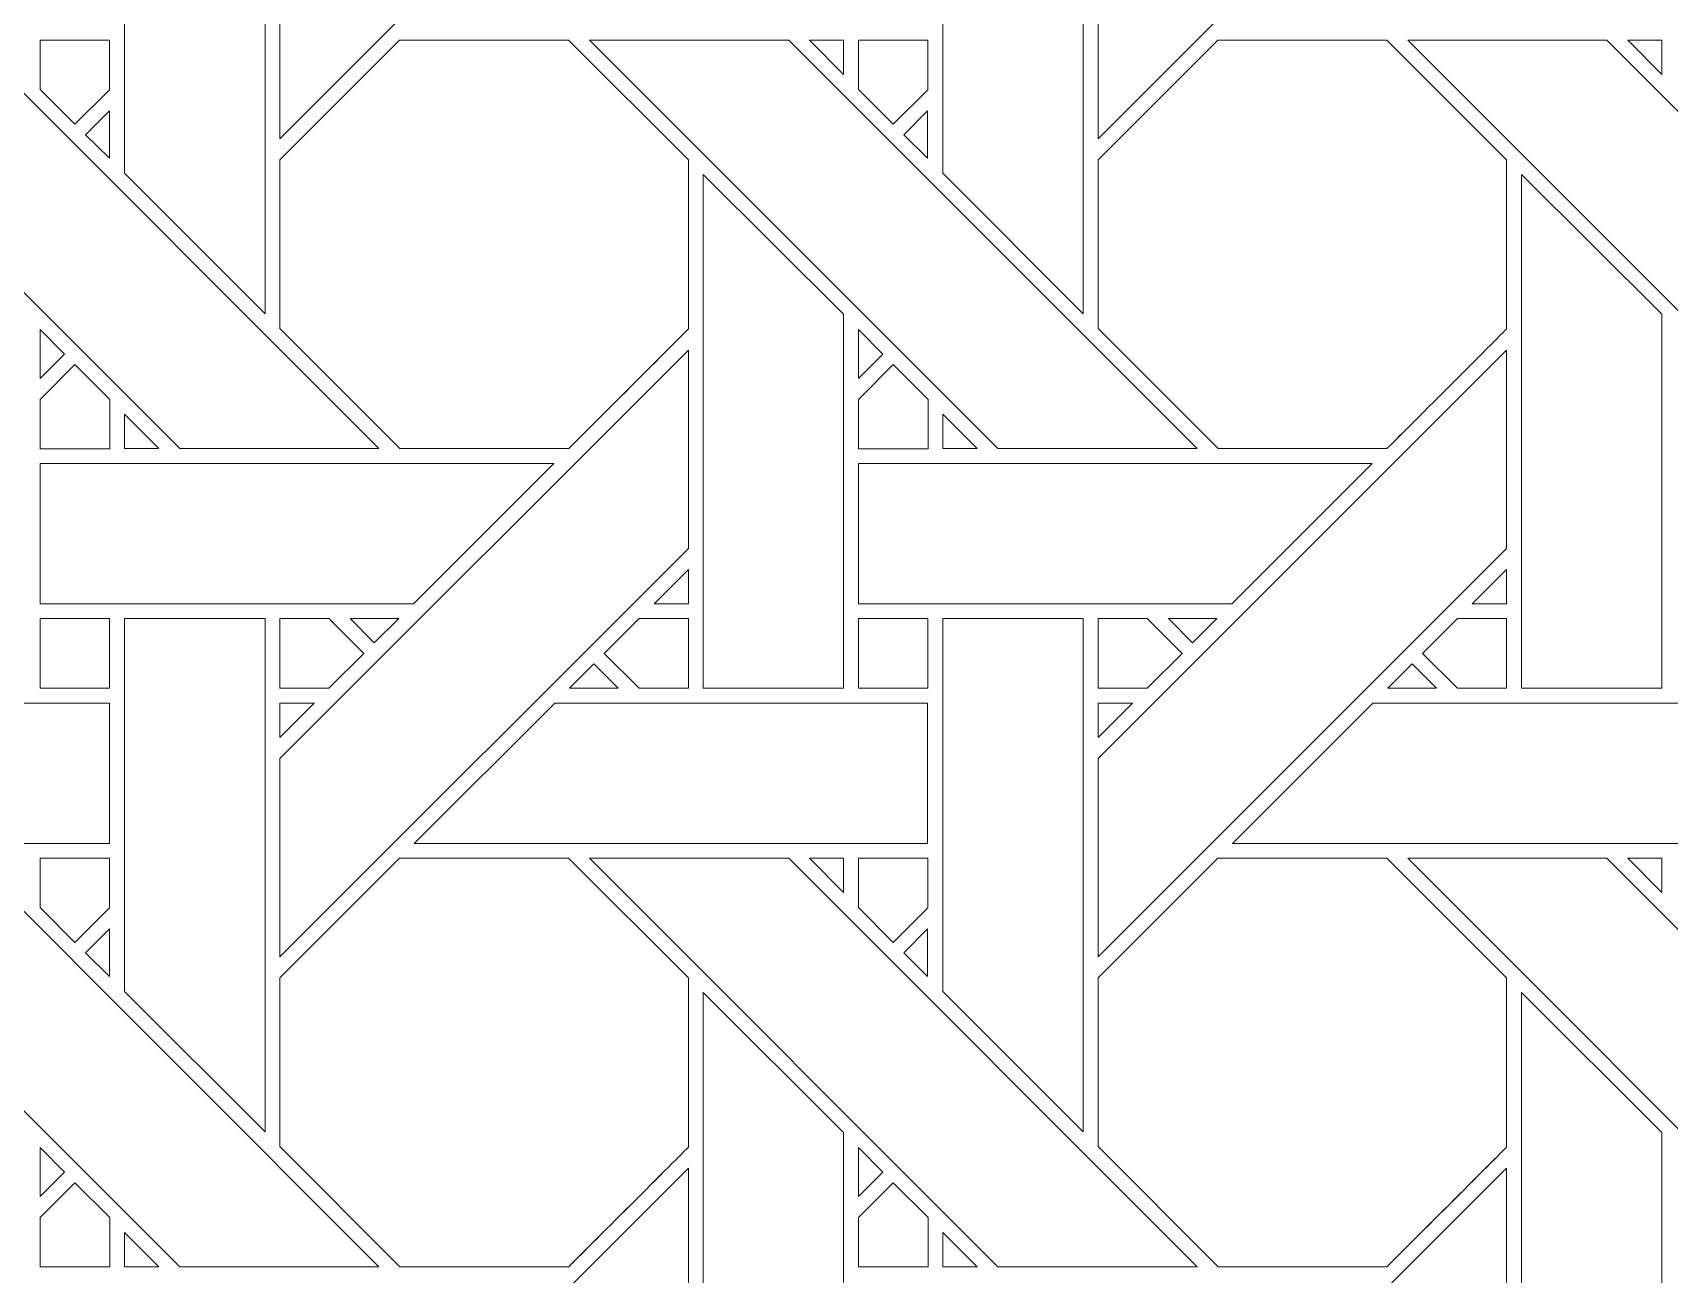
# Model space of a CAD drawing. Header units: inches. Extents: x 2.4 to 22.4, y -0.9 to 19.1.
# Drawn here: x 16.129 to 18.026, y 4.58 to 6.02 of the extents above; entities that cross this region are included whole.
import ezdxf

# ---------------------------------------------------------------- set-up
doc = ezdxf.new("R2010")
doc.units = ezdxf.units.IN
doc.header["$MEASUREMENT"] = 0
doc.layers.add('Design', color=7, linetype='Continuous', lineweight=0)

msp = doc.modelspace()

# ---------------------------------------------------------------- linework, layer by layer
at = {"layer": 'Design'}
for points, knots in [([(12.3829, 19.0948), (6.86, 19.0948), (2.3829, 14.6176), (2.3829, 9.0948), (2.3829, 3.5719), (6.86, -0.9052), (12.3829, -0.9052), (17.9057, -0.9052), (22.3829, 3.5719), (22.3829, 9.0948), (22.3829, 14.6176), (17.9057, 19.0948), (12.3829, 19.0948)], [0, 0, 0, 0, 1, 1, 1, 2, 2, 2, 3, 3, 3, 4, 4, 4, 4]), ([(12.3829, 17.972), (7.4801, 17.972), (3.5056, 13.9975), (3.5056, 9.0948), (3.5056, 4.192), (7.4801, 0.2175), (12.3829, 0.2175), (17.2856, 0.2175), (21.2601, 4.192), (21.2601, 9.0948), (21.2601, 13.9975), (17.2856, 17.972), (12.3829, 17.972)], [0, 0, 0, 0, 1, 1, 1, 2, 2, 2, 3, 3, 3, 4, 4, 4, 4]), ([(16.4153, 6.1269), (16.4153, 6.1269), (16.889, 6.6005), (16.889, 6.6005), (16.889, 6.6005), (16.889, 6.3705), (16.889, 6.3705), (16.889, 6.3705), (16.4153, 5.8968), (16.4153, 5.8968), (16.4153, 5.8968), (16.4153, 6.1269), (16.4153, 6.1269)], [0, 0, 0, 0, 1, 1, 1, 2, 2, 2, 3, 3, 3, 4, 4, 4, 4]), ([(17.364, 6.1269), (17.364, 6.1269), (17.8377, 6.6005), (17.8377, 6.6005), (17.8377, 6.6005), (17.8377, 6.3705), (17.8377, 6.3705), (17.8377, 6.3705), (17.364, 5.8968), (17.364, 5.8968), (17.364, 5.8968), (17.364, 6.1269), (17.364, 6.1269)], [0, 0, 0, 0, 1, 1, 1, 2, 2, 2, 3, 3, 3, 4, 4, 4, 4]), ([(16.3982, 6.289), (16.3982, 6.289), (16.3982, 5.6939), (16.3982, 5.6939), (16.3982, 5.6939), (16.2352, 5.8568), (16.2352, 5.8568), (16.2352, 5.8568), (16.2352, 6.289), (16.2352, 6.289), (16.2352, 6.289), (16.3982, 6.289), (16.3982, 6.289)], [0, 0, 0, 0, 1, 1, 1, 2, 2, 2, 3, 3, 3, 4, 4, 4, 4]), ([(17.3469, 6.289), (17.3469, 6.289), (17.3469, 5.6939), (17.3469, 5.6939), (17.3469, 5.6939), (17.184, 5.8568), (17.184, 5.8568), (17.184, 5.8568), (17.184, 6.289), (17.184, 6.289), (17.184, 6.289), (17.3469, 6.289), (17.3469, 6.289)], [0, 0, 0, 0, 1, 1, 1, 2, 2, 2, 3, 3, 3, 4, 4, 4, 4]), ([(15.8257, 6.0112), (15.8257, 6.0112), (16.0567, 6.0112), (16.0567, 6.0112), (16.0567, 6.0112), (16.5303, 5.5375), (16.5303, 5.5375), (16.5303, 5.5375), (16.2993, 5.5375), (16.2993, 5.5375), (16.2993, 5.5375), (15.8257, 6.0112), (15.8257, 6.0112)], [0, 0, 0, 0, 1, 1, 1, 2, 2, 2, 3, 3, 3, 4, 4, 4, 4]), ([(16.2177, 6.0111), (16.2177, 6.0111), (16.2177, 5.9535), (16.2177, 5.9535), (16.2177, 5.9535), (16.1778, 5.9136), (16.1778, 5.9136), (16.1778, 5.9136), (16.1375, 5.9539), (16.1375, 5.9539), (16.1375, 5.9539), (16.1375, 6.0111), (16.1375, 6.0111), (16.1375, 6.0111), (16.2177, 6.0111), (16.2177, 6.0111)], [0, 0, 0, 0, 1, 1, 1, 2, 2, 2, 3, 3, 3, 4, 4, 4, 5, 5, 5, 5]), ([(16.1778, 5.9136), (16.1778, 5.9136), (16.1375, 5.9539), (16.1375, 5.9539), (16.1375, 5.9539), (16.1375, 6.0111), (16.1375, 6.0111), (16.1375, 6.0111), (16.2177, 6.0111), (16.2177, 6.0111), (16.2177, 6.0111), (16.2177, 5.9535), (16.2177, 5.9535), (16.2177, 5.9535), (16.1778, 5.9136), (16.1778, 5.9136)], [0, 0, 0, 0, 1, 1, 1, 2, 2, 2, 3, 3, 3, 4, 4, 4, 5, 5, 5, 5]), ([(16.7503, 5.5375), (16.7503, 5.5375), (16.5546, 5.5375), (16.5546, 5.5375), (16.5546, 5.5375), (16.4153, 5.6767), (16.4153, 5.6767), (16.4153, 5.6767), (16.4153, 5.8724), (16.4153, 5.8724), (16.4153, 5.8724), (16.554, 6.0111), (16.554, 6.0111), (16.554, 6.0111), (16.7502, 6.0111), (16.7502, 6.0111), (16.7502, 6.0111), (16.889, 5.8724), (16.889, 5.8724), (16.889, 5.8724), (16.889, 5.6762), (16.889, 5.6762), (16.8712, 5.6582), (16.7593, 5.5465), (16.7503, 5.5375)], [0, 0, 0, 0, 1, 1, 1, 2, 2, 2, 3, 3, 3, 4, 4, 4, 5, 5, 5, 6, 6, 6, 7, 7, 7, 8, 8, 8, 8]), ([(16.889, 5.6762), (16.8711, 5.6582), (16.7592, 5.5464), (16.7503, 5.5375), (16.7503, 5.5375), (16.5546, 5.5375), (16.5546, 5.5375), (16.5546, 5.5375), (16.4153, 5.6767), (16.4153, 5.6767), (16.4153, 5.6767), (16.4153, 5.8724), (16.4153, 5.8724), (16.4153, 5.8724), (16.554, 6.0111), (16.554, 6.0111), (16.554, 6.0111), (16.7502, 6.0111), (16.7502, 6.0111), (16.7502, 6.0111), (16.889, 5.8724), (16.889, 5.8724), (16.889, 5.8724), (16.889, 5.6762), (16.889, 5.6762)], [0, 0, 0, 0, 1, 1, 1, 2, 2, 2, 3, 3, 3, 4, 4, 4, 5, 5, 5, 6, 6, 6, 7, 7, 7, 8, 8, 8, 8]), ([(17.248, 5.5375), (17.248, 5.5375), (16.7745, 6.0112), (16.7745, 6.0112), (16.7745, 6.0112), (17.0054, 6.0112), (17.0054, 6.0112), (17.0054, 6.0112), (17.479, 5.5375), (17.479, 5.5375), (17.479, 5.5375), (17.248, 5.5375), (17.248, 5.5375)], [0, 0, 0, 0, 1, 1, 1, 2, 2, 2, 3, 3, 3, 4, 4, 4, 4]), ([(17.069, 6.0111), (17.069, 6.0111), (17.069, 5.9713), (17.069, 5.9713), (17.069, 5.9713), (17.0295, 6.0111), (17.0295, 6.0111), (17.0295, 6.0111), (17.069, 6.0111), (17.069, 6.0111)], [0, 0, 0, 0, 1, 1, 1, 2, 2, 2, 3, 3, 3, 3]), ([(17.1665, 6.0111), (17.1665, 6.0111), (17.1665, 5.9535), (17.1665, 5.9535), (17.1665, 5.9535), (17.1265, 5.9136), (17.1265, 5.9136), (17.1265, 5.9136), (17.0862, 5.9539), (17.0862, 5.9539), (17.0862, 5.9539), (17.0862, 6.0111), (17.0862, 6.0111), (17.0862, 6.0111), (17.1665, 6.0111), (17.1665, 6.0111)], [0, 0, 0, 0, 1, 1, 1, 2, 2, 2, 3, 3, 3, 4, 4, 4, 5, 5, 5, 5]), ([(17.1265, 5.9136), (17.1265, 5.9136), (17.0862, 5.9539), (17.0862, 5.9539), (17.0862, 5.9539), (17.0862, 6.0111), (17.0862, 6.0111), (17.0862, 6.0111), (17.1665, 6.0111), (17.1665, 6.0111), (17.1665, 6.0111), (17.1665, 5.9535), (17.1665, 5.9535), (17.1665, 5.9535), (17.1265, 5.9136), (17.1265, 5.9136)], [0, 0, 0, 0, 1, 1, 1, 2, 2, 2, 3, 3, 3, 4, 4, 4, 5, 5, 5, 5]), ([(17.699, 5.5375), (17.699, 5.5375), (17.5033, 5.5375), (17.5033, 5.5375), (17.5033, 5.5375), (17.3641, 5.6767), (17.3641, 5.6767), (17.3641, 5.6767), (17.3641, 5.8724), (17.3641, 5.8724), (17.3641, 5.8724), (17.5028, 6.0111), (17.5028, 6.0111), (17.5028, 6.0111), (17.699, 6.0111), (17.699, 6.0111), (17.699, 6.0111), (17.8377, 5.8724), (17.8377, 5.8724), (17.8377, 5.8724), (17.8377, 5.6762), (17.8377, 5.6762), (17.8199, 5.6582), (17.708, 5.5465), (17.699, 5.5375)], [0, 0, 0, 0, 1, 1, 1, 2, 2, 2, 3, 3, 3, 4, 4, 4, 5, 5, 5, 6, 6, 6, 7, 7, 7, 8, 8, 8, 8]), ([(17.8377, 5.6762), (17.8199, 5.6582), (17.708, 5.5464), (17.699, 5.5375), (17.699, 5.5375), (17.5033, 5.5375), (17.5033, 5.5375), (17.5033, 5.5375), (17.3641, 5.6767), (17.3641, 5.6767), (17.3641, 5.6767), (17.3641, 5.8724), (17.3641, 5.8724), (17.3641, 5.8724), (17.5028, 6.0111), (17.5028, 6.0111), (17.5028, 6.0111), (17.699, 6.0111), (17.699, 6.0111), (17.699, 6.0111), (17.8377, 5.8724), (17.8377, 5.8724), (17.8377, 5.8724), (17.8377, 5.6762), (17.8377, 5.6762)], [0, 0, 0, 0, 1, 1, 1, 2, 2, 2, 3, 3, 3, 4, 4, 4, 5, 5, 5, 6, 6, 6, 7, 7, 7, 8, 8, 8, 8]), ([(18.1967, 5.5375), (18.1967, 5.5375), (17.7232, 6.0112), (17.7232, 6.0112), (17.7232, 6.0112), (17.9541, 6.0112), (17.9541, 6.0112), (17.9541, 6.0112), (18.4278, 5.5375), (18.4278, 5.5375), (18.4278, 5.5375), (18.1967, 5.5375), (18.1967, 5.5375)], [0, 0, 0, 0, 1, 1, 1, 2, 2, 2, 3, 3, 3, 4, 4, 4, 4]), ([(18.0177, 6.0111), (18.0177, 6.0111), (18.0177, 5.9713), (18.0177, 5.9713), (18.0177, 5.9713), (17.9783, 6.0111), (17.9783, 6.0111), (17.9783, 6.0111), (18.0177, 6.0111), (18.0177, 6.0111)], [0, 0, 0, 0, 1, 1, 1, 2, 2, 2, 3, 3, 3, 3]), ([(16.2177, 5.9293), (16.2177, 5.9293), (16.2177, 5.8741), (16.2177, 5.8741), (16.2177, 5.8741), (16.1899, 5.9015), (16.1899, 5.9015), (16.1899, 5.9015), (16.2177, 5.9293), (16.2177, 5.9293)], [0, 0, 0, 0, 1, 1, 1, 2, 2, 2, 3, 3, 3, 3]), ([(17.1664, 5.9293), (17.1664, 5.9293), (17.1664, 5.8741), (17.1664, 5.8741), (17.1664, 5.8741), (17.1387, 5.9015), (17.1387, 5.9015), (17.1387, 5.9015), (17.1664, 5.9293), (17.1664, 5.9293)], [0, 0, 0, 0, 1, 1, 1, 2, 2, 2, 3, 3, 3, 3]), ([(16.9061, 5.2595), (16.9061, 5.2595), (16.9061, 5.8553), (16.9061, 5.8553), (16.9061, 5.8553), (17.0689, 5.6932), (17.0689, 5.6932), (17.0689, 5.6932), (17.0689, 5.2595), (17.0689, 5.2595), (17.0689, 5.2595), (16.9061, 5.2595), (16.9061, 5.2595)], [0, 0, 0, 0, 1, 1, 1, 2, 2, 2, 3, 3, 3, 4, 4, 4, 4]), ([(17.8548, 5.2595), (17.8548, 5.2595), (17.8548, 5.8553), (17.8548, 5.8553), (17.8548, 5.8553), (18.0176, 5.6932), (18.0176, 5.6932), (18.0176, 5.6932), (18.0176, 5.2595), (18.0176, 5.2595), (18.0176, 5.2595), (17.8548, 5.2595), (17.8548, 5.2595)], [0, 0, 0, 0, 1, 1, 1, 2, 2, 2, 3, 3, 3, 4, 4, 4, 4]), ([(16.1374, 5.6189), (16.1374, 5.6189), (16.1374, 5.6757), (16.1374, 5.6757), (16.1374, 5.6757), (16.1656, 5.6471), (16.1656, 5.6471), (16.1656, 5.6471), (16.1374, 5.6189), (16.1374, 5.6189)], [0, 0, 0, 0, 1, 1, 1, 2, 2, 2, 3, 3, 3, 3]), ([(17.0862, 5.6189), (17.0862, 5.6189), (17.0862, 5.6757), (17.0862, 5.6757), (17.0862, 5.6757), (17.1144, 5.6471), (17.1144, 5.6471), (17.1144, 5.6471), (17.0862, 5.6189), (17.0862, 5.6189)], [0, 0, 0, 0, 1, 1, 1, 2, 2, 2, 3, 3, 3, 3]), ([(16.4153, 5.1782), (16.4153, 5.1782), (16.889, 5.6518), (16.889, 5.6518), (16.889, 5.6518), (16.889, 5.4217), (16.889, 5.4217), (16.889, 5.4217), (16.4153, 4.9481), (16.4153, 4.9481), (16.4153, 4.9481), (16.4153, 5.1782), (16.4153, 5.1782)], [0, 0, 0, 0, 1, 1, 1, 2, 2, 2, 3, 3, 3, 4, 4, 4, 4]), ([(17.364, 5.1782), (17.364, 5.1782), (17.8377, 5.6518), (17.8377, 5.6518), (17.8377, 5.6518), (17.8377, 5.4217), (17.8377, 5.4217), (17.8377, 5.4217), (17.364, 4.9481), (17.364, 4.9481), (17.364, 4.9481), (17.364, 5.1782), (17.364, 5.1782)], [0, 0, 0, 0, 1, 1, 1, 2, 2, 2, 3, 3, 3, 4, 4, 4, 4]), ([(16.1375, 5.5372), (16.1375, 5.5372), (16.1375, 5.5945), (16.1375, 5.5945), (16.1375, 5.5945), (16.1778, 5.6349), (16.1778, 5.6349), (16.1778, 5.6349), (16.2181, 5.5945), (16.2181, 5.5945), (16.2181, 5.5945), (16.2181, 5.5372), (16.2181, 5.5372), (16.2181, 5.5372), (16.1375, 5.5372), (16.1375, 5.5372)], [0, 0, 0, 0, 1, 1, 1, 2, 2, 2, 3, 3, 3, 4, 4, 4, 5, 5, 5, 5]), ([(16.1375, 5.5945), (16.1375, 5.5945), (16.1778, 5.6349), (16.1778, 5.6349), (16.1778, 5.6349), (16.2181, 5.5945), (16.2181, 5.5945), (16.2181, 5.5945), (16.2181, 5.5372), (16.2181, 5.5372), (16.2181, 5.5372), (16.1375, 5.5372), (16.1375, 5.5372), (16.1375, 5.5372), (16.1375, 5.5945), (16.1375, 5.5945)], [0, 0, 0, 0, 1, 1, 1, 2, 2, 2, 3, 3, 3, 4, 4, 4, 5, 5, 5, 5]), ([(17.0862, 5.5372), (17.0862, 5.5372), (17.0862, 5.5945), (17.0862, 5.5945), (17.0862, 5.5945), (17.1265, 5.6349), (17.1265, 5.6349), (17.1265, 5.6349), (17.1669, 5.5945), (17.1669, 5.5945), (17.1669, 5.5945), (17.1669, 5.5372), (17.1669, 5.5372), (17.1669, 5.5372), (17.0862, 5.5372), (17.0862, 5.5372)], [0, 0, 0, 0, 1, 1, 1, 2, 2, 2, 3, 3, 3, 4, 4, 4, 5, 5, 5, 5]), ([(17.1265, 5.6349), (17.1265, 5.6349), (17.1669, 5.5945), (17.1669, 5.5945), (17.1669, 5.5945), (17.1669, 5.5372), (17.1669, 5.5372), (17.1669, 5.5372), (17.0862, 5.5372), (17.0862, 5.5372), (17.0862, 5.5372), (17.0862, 5.5945), (17.0862, 5.5945), (17.0862, 5.5945), (17.1265, 5.6349), (17.1265, 5.6349)], [0, 0, 0, 0, 1, 1, 1, 2, 2, 2, 3, 3, 3, 4, 4, 4, 5, 5, 5, 5]), ([(16.2751, 5.5375), (16.2751, 5.5375), (16.2354, 5.5375), (16.2354, 5.5375), (16.2354, 5.5375), (16.2354, 5.5773), (16.2354, 5.5773), (16.2354, 5.5773), (16.2751, 5.5375), (16.2751, 5.5375)], [0, 0, 0, 0, 1, 1, 1, 2, 2, 2, 3, 3, 3, 3]), ([(17.1841, 5.5375), (17.1841, 5.5375), (17.1841, 5.5773), (17.1841, 5.5773), (17.1841, 5.5773), (17.2238, 5.5375), (17.2238, 5.5375), (17.2238, 5.5375), (17.1841, 5.5375), (17.1841, 5.5375)], [0, 0, 0, 0, 1, 1, 1, 2, 2, 2, 3, 3, 3, 3]), ([(16.1375, 5.3576), (16.1375, 5.3576), (16.1375, 5.5203), (16.1375, 5.5203), (16.1375, 5.5203), (16.7332, 5.5203), (16.7332, 5.5203), (16.7332, 5.5203), (16.5704, 5.3576), (16.5704, 5.3576), (16.5704, 5.3576), (16.1375, 5.3576), (16.1375, 5.3576)], [0, 0, 0, 0, 1, 1, 1, 2, 2, 2, 3, 3, 3, 4, 4, 4, 4]), ([(17.0862, 5.3576), (17.0862, 5.3576), (17.0862, 5.5203), (17.0862, 5.5203), (17.0862, 5.5203), (17.6819, 5.5203), (17.6819, 5.5203), (17.6819, 5.5203), (17.5191, 5.3576), (17.5191, 5.3576), (17.5191, 5.3576), (17.0862, 5.3576), (17.0862, 5.3576)], [0, 0, 0, 0, 1, 1, 1, 2, 2, 2, 3, 3, 3, 4, 4, 4, 4]), ([(16.889, 5.3973), (16.889, 5.3973), (16.889, 5.3576), (16.889, 5.3576), (16.889, 5.3576), (16.8492, 5.3576), (16.8492, 5.3576), (16.8492, 5.3576), (16.889, 5.3973), (16.889, 5.3973)], [0, 0, 0, 0, 1, 1, 1, 2, 2, 2, 3, 3, 3, 3]), ([(17.8377, 5.3973), (17.8377, 5.3973), (17.8377, 5.3576), (17.8377, 5.3576), (17.8377, 5.3576), (17.7979, 5.3576), (17.7979, 5.3576), (17.7979, 5.3576), (17.8377, 5.3973), (17.8377, 5.3973)], [0, 0, 0, 0, 1, 1, 1, 2, 2, 2, 3, 3, 3, 3]), ([(16.2177, 5.2595), (16.2177, 5.2595), (16.1375, 5.2595), (16.1375, 5.2595), (16.1375, 5.2595), (16.1375, 5.3403), (16.1375, 5.3403), (16.1375, 5.3403), (16.2177, 5.3403), (16.2177, 5.3403), (16.2177, 5.3403), (16.2177, 5.2595), (16.2177, 5.2595)], [0, 0, 0, 0, 1, 1, 1, 2, 2, 2, 3, 3, 3, 4, 4, 4, 4]), ([(16.1375, 5.2595), (16.1375, 5.2595), (16.1375, 5.3403), (16.1375, 5.3403), (16.1375, 5.3403), (16.2177, 5.3403), (16.2177, 5.3403), (16.2177, 5.3403), (16.2177, 5.2595), (16.2177, 5.2595), (16.2177, 5.2595), (16.1375, 5.2595), (16.1375, 5.2595)], [0, 0, 0, 0, 1, 1, 1, 2, 2, 2, 3, 3, 3, 4, 4, 4, 4]), ([(16.3982, 5.3403), (16.3982, 5.3403), (16.3982, 4.7452), (16.3982, 4.7452), (16.3982, 4.7452), (16.2352, 4.9081), (16.2352, 4.9081), (16.2352, 4.9081), (16.2352, 5.3403), (16.2352, 5.3403), (16.2352, 5.3403), (16.3982, 5.3403), (16.3982, 5.3403)], [0, 0, 0, 0, 1, 1, 1, 2, 2, 2, 3, 3, 3, 4, 4, 4, 4]), ([(16.4153, 5.2595), (16.4153, 5.2595), (16.4153, 5.3403), (16.4153, 5.3403), (16.4153, 5.3403), (16.4724, 5.3403), (16.4724, 5.3403), (16.4775, 5.3351), (16.5083, 5.3043), (16.5127, 5.2999), (16.5127, 5.2999), (16.4723, 5.2595), (16.4723, 5.2595), (16.4723, 5.2595), (16.4153, 5.2595), (16.4153, 5.2595)], [0, 0, 0, 0, 1, 1, 1, 2, 2, 2, 3, 3, 3, 4, 4, 4, 5, 5, 5, 5]), ([(16.4153, 5.2595), (16.4153, 5.2595), (16.4153, 5.3403), (16.4153, 5.3403), (16.4153, 5.3403), (16.4724, 5.3403), (16.4724, 5.3403), (16.4777, 5.335), (16.5085, 5.3041), (16.5127, 5.2999), (16.5127, 5.2999), (16.4723, 5.2595), (16.4723, 5.2595), (16.4723, 5.2595), (16.4153, 5.2595), (16.4153, 5.2595)], [0, 0, 0, 0, 1, 1, 1, 2, 2, 2, 3, 3, 3, 4, 4, 4, 5, 5, 5, 5]), ([(16.4967, 5.3403), (16.4967, 5.3403), (16.5532, 5.3403), (16.5532, 5.3403), (16.5532, 5.3403), (16.5249, 5.3121), (16.5249, 5.3121), (16.5249, 5.3121), (16.4967, 5.3403), (16.4967, 5.3403)], [0, 0, 0, 0, 1, 1, 1, 2, 2, 2, 3, 3, 3, 3]), ([(16.8319, 5.2595), (16.8319, 5.2595), (16.7915, 5.2998), (16.7915, 5.2998), (16.7915, 5.2998), (16.832, 5.3403), (16.832, 5.3403), (16.832, 5.3403), (16.889, 5.3403), (16.889, 5.3403), (16.889, 5.3403), (16.889, 5.2595), (16.889, 5.2595), (16.889, 5.2595), (16.8319, 5.2595), (16.8319, 5.2595)], [0, 0, 0, 0, 1, 1, 1, 2, 2, 2, 3, 3, 3, 4, 4, 4, 5, 5, 5, 5]), ([(16.7915, 5.2998), (16.7915, 5.2998), (16.832, 5.3403), (16.832, 5.3403), (16.832, 5.3403), (16.889, 5.3403), (16.889, 5.3403), (16.889, 5.3403), (16.889, 5.2595), (16.889, 5.2595), (16.889, 5.2595), (16.8319, 5.2595), (16.8319, 5.2595), (16.8319, 5.2595), (16.7915, 5.2998), (16.7915, 5.2998)], [0, 0, 0, 0, 1, 1, 1, 2, 2, 2, 3, 3, 3, 4, 4, 4, 5, 5, 5, 5]), ([(17.0862, 5.2595), (17.0862, 5.2595), (17.0862, 5.3403), (17.0862, 5.3403), (17.0862, 5.3403), (17.1665, 5.3403), (17.1665, 5.3403), (17.1665, 5.3403), (17.1665, 5.2595), (17.1665, 5.2595), (17.1665, 5.2595), (17.0862, 5.2595), (17.0862, 5.2595)], [0, 0, 0, 0, 1, 1, 1, 2, 2, 2, 3, 3, 3, 4, 4, 4, 4]), ([(17.0862, 5.2595), (17.0862, 5.2595), (17.0862, 5.3403), (17.0862, 5.3403), (17.0862, 5.3403), (17.1665, 5.3403), (17.1665, 5.3403), (17.1665, 5.3403), (17.1665, 5.2595), (17.1665, 5.2595), (17.1665, 5.2595), (17.0862, 5.2595), (17.0862, 5.2595)], [0, 0, 0, 0, 1, 1, 1, 2, 2, 2, 3, 3, 3, 4, 4, 4, 4]), ([(17.3469, 5.3403), (17.3469, 5.3403), (17.3469, 4.7452), (17.3469, 4.7452), (17.3469, 4.7452), (17.184, 4.9081), (17.184, 4.9081), (17.184, 4.9081), (17.184, 5.3403), (17.184, 5.3403), (17.184, 5.3403), (17.3469, 5.3403), (17.3469, 5.3403)], [0, 0, 0, 0, 1, 1, 1, 2, 2, 2, 3, 3, 3, 4, 4, 4, 4]), ([(17.3641, 5.2595), (17.3641, 5.2595), (17.3641, 5.3403), (17.3641, 5.3403), (17.3641, 5.3403), (17.4211, 5.3403), (17.4211, 5.3403), (17.4263, 5.3351), (17.457, 5.3043), (17.4615, 5.2999), (17.4615, 5.2999), (17.421, 5.2595), (17.421, 5.2595), (17.421, 5.2595), (17.3641, 5.2595), (17.3641, 5.2595)], [0, 0, 0, 0, 1, 1, 1, 2, 2, 2, 3, 3, 3, 4, 4, 4, 5, 5, 5, 5]), ([(17.3641, 5.2595), (17.3641, 5.2595), (17.3641, 5.3403), (17.3641, 5.3403), (17.3641, 5.3403), (17.4211, 5.3403), (17.4211, 5.3403), (17.4211, 5.3403), (17.4615, 5.2999), (17.4615, 5.2999), (17.4615, 5.2999), (17.421, 5.2595), (17.421, 5.2595), (17.421, 5.2595), (17.3641, 5.2595), (17.3641, 5.2595)], [0, 0, 0, 0, 1, 1, 1, 2, 2, 2, 3, 3, 3, 4, 4, 4, 5, 5, 5, 5]), ([(17.4455, 5.3403), (17.4455, 5.3403), (17.5019, 5.3403), (17.5019, 5.3403), (17.5019, 5.3403), (17.4736, 5.3121), (17.4736, 5.3121), (17.4736, 5.3121), (17.4455, 5.3403), (17.4455, 5.3403)], [0, 0, 0, 0, 1, 1, 1, 2, 2, 2, 3, 3, 3, 3]), ([(17.7806, 5.2595), (17.7806, 5.2595), (17.7403, 5.2998), (17.7403, 5.2998), (17.7403, 5.2998), (17.7807, 5.3403), (17.7807, 5.3403), (17.7807, 5.3403), (17.8377, 5.3403), (17.8377, 5.3403), (17.8377, 5.3403), (17.8377, 5.2595), (17.8377, 5.2595), (17.8377, 5.2595), (17.7806, 5.2595), (17.7806, 5.2595)], [0, 0, 0, 0, 1, 1, 1, 2, 2, 2, 3, 3, 3, 4, 4, 4, 5, 5, 5, 5]), ([(17.7403, 5.2998), (17.7403, 5.2998), (17.7807, 5.3403), (17.7807, 5.3403), (17.7807, 5.3403), (17.8377, 5.3403), (17.8377, 5.3403), (17.8377, 5.3403), (17.8377, 5.2595), (17.8377, 5.2595), (17.8377, 5.2595), (17.7806, 5.2595), (17.7806, 5.2595), (17.7806, 5.2595), (17.7403, 5.2998), (17.7403, 5.2998)], [0, 0, 0, 0, 1, 1, 1, 2, 2, 2, 3, 3, 3, 4, 4, 4, 5, 5, 5, 5]), ([(16.7794, 5.2878), (16.7794, 5.2878), (16.8076, 5.2595), (16.8076, 5.2595), (16.8076, 5.2595), (16.7511, 5.2595), (16.7511, 5.2595), (16.7511, 5.2595), (16.7794, 5.2878), (16.7794, 5.2878)], [0, 0, 0, 0, 1, 1, 1, 2, 2, 2, 3, 3, 3, 3]), ([(17.7281, 5.2878), (17.7281, 5.2878), (17.7564, 5.2595), (17.7564, 5.2595), (17.7564, 5.2595), (17.6999, 5.2595), (17.6999, 5.2595), (17.6999, 5.2595), (17.7281, 5.2878), (17.7281, 5.2878)], [0, 0, 0, 0, 1, 1, 1, 2, 2, 2, 3, 3, 3, 3]), ([(15.6224, 5.0796), (15.6224, 5.0796), (15.7853, 5.2424), (15.7853, 5.2424), (15.7853, 5.2424), (16.2177, 5.2424), (16.2177, 5.2424), (16.2177, 5.2424), (16.2177, 5.0796), (16.2177, 5.0796), (16.2177, 5.0796), (15.6224, 5.0796), (15.6224, 5.0796)], [0, 0, 0, 0, 1, 1, 1, 2, 2, 2, 3, 3, 3, 4, 4, 4, 4]), ([(16.4551, 5.2424), (16.4551, 5.2424), (16.4153, 5.2025), (16.4153, 5.2025), (16.4153, 5.2025), (16.4153, 5.2424), (16.4153, 5.2424), (16.4153, 5.2424), (16.4551, 5.2424), (16.4551, 5.2424)], [0, 0, 0, 0, 1, 1, 1, 2, 2, 2, 3, 3, 3, 3]), ([(16.5711, 5.0796), (16.5711, 5.0796), (16.734, 5.2424), (16.734, 5.2424), (16.734, 5.2424), (17.1664, 5.2424), (17.1664, 5.2424), (17.1664, 5.2424), (17.1664, 5.0796), (17.1664, 5.0796), (17.1664, 5.0796), (16.5711, 5.0796), (16.5711, 5.0796)], [0, 0, 0, 0, 1, 1, 1, 2, 2, 2, 3, 3, 3, 4, 4, 4, 4]), ([(17.4039, 5.2424), (17.4039, 5.2424), (17.364, 5.2025), (17.364, 5.2025), (17.364, 5.2025), (17.364, 5.2424), (17.364, 5.2424), (17.364, 5.2424), (17.4039, 5.2424), (17.4039, 5.2424)], [0, 0, 0, 0, 1, 1, 1, 2, 2, 2, 3, 3, 3, 3]), ([(17.5199, 5.0796), (17.5199, 5.0796), (17.6827, 5.2424), (17.6827, 5.2424), (17.6827, 5.2424), (18.1152, 5.2424), (18.1152, 5.2424), (18.1152, 5.2424), (18.1152, 5.0796), (18.1152, 5.0796), (18.1152, 5.0796), (17.5199, 5.0796), (17.5199, 5.0796)], [0, 0, 0, 0, 1, 1, 1, 2, 2, 2, 3, 3, 3, 4, 4, 4, 4]), ([(15.8257, 5.0624), (15.8257, 5.0624), (16.0567, 5.0624), (16.0567, 5.0624), (16.0567, 5.0624), (16.5303, 4.5888), (16.5303, 4.5888), (16.5303, 4.5888), (16.2993, 4.5888), (16.2993, 4.5888), (16.2993, 4.5888), (15.8257, 5.0624), (15.8257, 5.0624)], [0, 0, 0, 0, 1, 1, 1, 2, 2, 2, 3, 3, 3, 4, 4, 4, 4]), ([(16.2177, 5.0624), (16.2177, 5.0624), (16.2177, 5.0048), (16.2177, 5.0048), (16.2177, 5.0048), (16.1778, 4.9648), (16.1778, 4.9648), (16.1778, 4.9648), (16.1375, 5.0052), (16.1375, 5.0052), (16.1375, 5.0052), (16.1375, 5.0624), (16.1375, 5.0624), (16.1375, 5.0624), (16.2177, 5.0624), (16.2177, 5.0624)], [0, 0, 0, 0, 1, 1, 1, 2, 2, 2, 3, 3, 3, 4, 4, 4, 5, 5, 5, 5]), ([(16.1778, 4.9648), (16.1778, 4.9648), (16.1375, 5.0052), (16.1375, 5.0052), (16.1375, 5.0052), (16.1375, 5.0624), (16.1375, 5.0624), (16.1375, 5.0624), (16.2177, 5.0624), (16.2177, 5.0624), (16.2177, 5.0624), (16.2177, 5.0048), (16.2177, 5.0048), (16.2177, 5.0048), (16.1778, 4.9648), (16.1778, 4.9648)], [0, 0, 0, 0, 1, 1, 1, 2, 2, 2, 3, 3, 3, 4, 4, 4, 5, 5, 5, 5]), ([(16.7503, 4.5888), (16.7503, 4.5888), (16.5546, 4.5888), (16.5546, 4.5888), (16.5546, 4.5888), (16.4153, 4.728), (16.4153, 4.728), (16.4153, 4.728), (16.4153, 4.9237), (16.4153, 4.9237), (16.4153, 4.9237), (16.554, 5.0624), (16.554, 5.0624), (16.554, 5.0624), (16.7502, 5.0624), (16.7502, 5.0624), (16.7502, 5.0624), (16.889, 4.9237), (16.889, 4.9237), (16.889, 4.9237), (16.889, 4.7274), (16.889, 4.7274), (16.8712, 4.7095), (16.7593, 4.5978), (16.7503, 4.5888)], [0, 0, 0, 0, 1, 1, 1, 2, 2, 2, 3, 3, 3, 4, 4, 4, 5, 5, 5, 6, 6, 6, 7, 7, 7, 8, 8, 8, 8]), ([(16.4153, 4.728), (16.4153, 4.728), (16.4153, 4.9237), (16.4153, 4.9237), (16.4153, 4.9237), (16.554, 5.0624), (16.554, 5.0624), (16.554, 5.0624), (16.7502, 5.0624), (16.7502, 5.0624), (16.7502, 5.0624), (16.889, 4.9237), (16.889, 4.9237), (16.889, 4.9237), (16.889, 4.7274), (16.889, 4.7274), (16.8711, 4.7094), (16.7592, 4.5977), (16.7503, 4.5888), (16.7503, 4.5888), (16.5546, 4.5888), (16.5546, 4.5888), (16.5546, 4.5888), (16.4153, 4.728), (16.4153, 4.728)], [0, 0, 0, 0, 1, 1, 1, 2, 2, 2, 3, 3, 3, 4, 4, 4, 5, 5, 5, 6, 6, 6, 7, 7, 7, 8, 8, 8, 8]), ([(16.7745, 5.0624), (16.7745, 5.0624), (17.0054, 5.0624), (17.0054, 5.0624), (17.0054, 5.0624), (17.479, 4.5888), (17.479, 4.5888), (17.479, 4.5888), (17.248, 4.5888), (17.248, 4.5888), (17.248, 4.5888), (16.7745, 5.0624), (16.7745, 5.0624)], [0, 0, 0, 0, 1, 1, 1, 2, 2, 2, 3, 3, 3, 4, 4, 4, 4]), ([(17.069, 5.0624), (17.069, 5.0624), (17.069, 5.0226), (17.069, 5.0226), (17.069, 5.0226), (17.0295, 5.0624), (17.0295, 5.0624), (17.0295, 5.0624), (17.069, 5.0624), (17.069, 5.0624)], [0, 0, 0, 0, 1, 1, 1, 2, 2, 2, 3, 3, 3, 3]), ([(17.1665, 5.0624), (17.1665, 5.0624), (17.1665, 5.0048), (17.1665, 5.0048), (17.1665, 5.0048), (17.1265, 4.9648), (17.1265, 4.9648), (17.1265, 4.9648), (17.0862, 5.0052), (17.0862, 5.0052), (17.0862, 5.0052), (17.0862, 5.0624), (17.0862, 5.0624), (17.0862, 5.0624), (17.1665, 5.0624), (17.1665, 5.0624)], [0, 0, 0, 0, 1, 1, 1, 2, 2, 2, 3, 3, 3, 4, 4, 4, 5, 5, 5, 5]), ([(17.1265, 4.9648), (17.1265, 4.9648), (17.0862, 5.0052), (17.0862, 5.0052), (17.0862, 5.0052), (17.0862, 5.0624), (17.0862, 5.0624), (17.0862, 5.0624), (17.1665, 5.0624), (17.1665, 5.0624), (17.1665, 5.0624), (17.1665, 5.0048), (17.1665, 5.0048), (17.1665, 5.0048), (17.1265, 4.9648), (17.1265, 4.9648)], [0, 0, 0, 0, 1, 1, 1, 2, 2, 2, 3, 3, 3, 4, 4, 4, 5, 5, 5, 5]), ([(17.699, 4.5888), (17.699, 4.5888), (17.5033, 4.5888), (17.5033, 4.5888), (17.5033, 4.5888), (17.3641, 4.728), (17.3641, 4.728), (17.3641, 4.728), (17.3641, 4.9237), (17.3641, 4.9237), (17.3641, 4.9237), (17.5028, 5.0624), (17.5028, 5.0624), (17.5028, 5.0624), (17.699, 5.0624), (17.699, 5.0624), (17.699, 5.0624), (17.8377, 4.9237), (17.8377, 4.9237), (17.8377, 4.9237), (17.8377, 4.7274), (17.8377, 4.7274), (17.8199, 4.7095), (17.708, 4.5978), (17.699, 4.5888)], [0, 0, 0, 0, 1, 1, 1, 2, 2, 2, 3, 3, 3, 4, 4, 4, 5, 5, 5, 6, 6, 6, 7, 7, 7, 8, 8, 8, 8]), ([(17.5033, 4.5888), (17.5033, 4.5888), (17.3641, 4.728), (17.3641, 4.728), (17.3641, 4.728), (17.3641, 4.9237), (17.3641, 4.9237), (17.3641, 4.9237), (17.5028, 5.0624), (17.5028, 5.0624), (17.5028, 5.0624), (17.699, 5.0624), (17.699, 5.0624), (17.699, 5.0624), (17.8377, 4.9237), (17.8377, 4.9237), (17.8377, 4.9237), (17.8377, 4.7274), (17.8377, 4.7274), (17.82, 4.7096), (17.7081, 4.5978), (17.699, 4.5888), (17.699, 4.5888), (17.5033, 4.5888), (17.5033, 4.5888)], [0, 0, 0, 0, 1, 1, 1, 2, 2, 2, 3, 3, 3, 4, 4, 4, 5, 5, 5, 6, 6, 6, 7, 7, 7, 8, 8, 8, 8]), ([(17.7232, 5.0624), (17.7232, 5.0624), (17.9541, 5.0624), (17.9541, 5.0624), (17.9541, 5.0624), (18.4278, 4.5888), (18.4278, 4.5888), (18.4278, 4.5888), (18.1968, 4.5888), (18.1968, 4.5888), (18.1968, 4.5888), (17.7232, 5.0624), (17.7232, 5.0624)], [0, 0, 0, 0, 1, 1, 1, 2, 2, 2, 3, 3, 3, 4, 4, 4, 4]), ([(18.0177, 5.0624), (18.0177, 5.0624), (18.0177, 5.0226), (18.0177, 5.0226), (18.0177, 5.0226), (17.9783, 5.0624), (17.9783, 5.0624), (17.9783, 5.0624), (18.0177, 5.0624), (18.0177, 5.0624)], [0, 0, 0, 0, 1, 1, 1, 2, 2, 2, 3, 3, 3, 3]), ([(16.2177, 4.9806), (16.2177, 4.9806), (16.2177, 4.9254), (16.2177, 4.9254), (16.2177, 4.9254), (16.1899, 4.9528), (16.1899, 4.9528), (16.1899, 4.9528), (16.2177, 4.9806), (16.2177, 4.9806)], [0, 0, 0, 0, 1, 1, 1, 2, 2, 2, 3, 3, 3, 3]), ([(17.1664, 4.9806), (17.1664, 4.9806), (17.1664, 4.9254), (17.1664, 4.9254), (17.1664, 4.9254), (17.1387, 4.9528), (17.1387, 4.9528), (17.1387, 4.9528), (17.1664, 4.9806), (17.1664, 4.9806)], [0, 0, 0, 0, 1, 1, 1, 2, 2, 2, 3, 3, 3, 3]), ([(17.0689, 4.7445), (17.0689, 4.7445), (17.0689, 4.3108), (17.0689, 4.3108), (17.0689, 4.3108), (16.9061, 4.3108), (16.9061, 4.3108), (16.9061, 4.3108), (16.9061, 4.9066), (16.9061, 4.9066), (16.9061, 4.9066), (17.0689, 4.7445), (17.0689, 4.7445)], [0, 0, 0, 0, 1, 1, 1, 2, 2, 2, 3, 3, 3, 4, 4, 4, 4]), ([(18.0176, 4.7445), (18.0176, 4.7445), (18.0176, 4.3108), (18.0176, 4.3108), (18.0176, 4.3108), (17.8548, 4.3108), (17.8548, 4.3108), (17.8548, 4.3108), (17.8548, 4.9066), (17.8548, 4.9066), (17.8548, 4.9066), (18.0176, 4.7445), (18.0176, 4.7445)], [0, 0, 0, 0, 1, 1, 1, 2, 2, 2, 3, 3, 3, 4, 4, 4, 4]), ([(16.1374, 4.6702), (16.1374, 4.6702), (16.1374, 4.727), (16.1374, 4.727), (16.1374, 4.727), (16.1656, 4.6984), (16.1656, 4.6984), (16.1656, 4.6984), (16.1374, 4.6702), (16.1374, 4.6702)], [0, 0, 0, 0, 1, 1, 1, 2, 2, 2, 3, 3, 3, 3]), ([(17.0862, 4.6702), (17.0862, 4.6702), (17.0862, 4.727), (17.0862, 4.727), (17.0862, 4.727), (17.1144, 4.6984), (17.1144, 4.6984), (17.1144, 4.6984), (17.0862, 4.6702), (17.0862, 4.6702)], [0, 0, 0, 0, 1, 1, 1, 2, 2, 2, 3, 3, 3, 3]), ([(16.4153, 4.2294), (16.4153, 4.2294), (16.889, 4.703), (16.889, 4.703), (16.889, 4.703), (16.889, 4.473), (16.889, 4.473), (16.889, 4.473), (16.4153, 3.9994), (16.4153, 3.9994), (16.4153, 3.9994), (16.4153, 4.2294), (16.4153, 4.2294)], [0, 0, 0, 0, 1, 1, 1, 2, 2, 2, 3, 3, 3, 4, 4, 4, 4]), ([(17.364, 4.2294), (17.364, 4.2294), (17.8377, 4.703), (17.8377, 4.703), (17.8377, 4.703), (17.8377, 4.473), (17.8377, 4.473), (17.8377, 4.473), (17.364, 3.9994), (17.364, 3.9994), (17.364, 3.9994), (17.364, 4.2294), (17.364, 4.2294)], [0, 0, 0, 0, 1, 1, 1, 2, 2, 2, 3, 3, 3, 4, 4, 4, 4]), ([(16.1375, 4.5885), (16.1375, 4.5885), (16.1375, 4.6458), (16.1375, 4.6458), (16.1375, 4.6458), (16.1778, 4.6861), (16.1778, 4.6861), (16.1778, 4.6861), (16.2181, 4.6458), (16.2181, 4.6458), (16.2181, 4.6458), (16.2181, 4.5885), (16.2181, 4.5885), (16.2181, 4.5885), (16.1375, 4.5885), (16.1375, 4.5885)], [0, 0, 0, 0, 1, 1, 1, 2, 2, 2, 3, 3, 3, 4, 4, 4, 5, 5, 5, 5]), ([(16.1375, 4.6458), (16.1375, 4.6458), (16.1778, 4.6861), (16.1778, 4.6861), (16.1778, 4.6861), (16.2181, 4.6458), (16.2181, 4.6458), (16.2181, 4.6458), (16.2181, 4.5885), (16.2181, 4.5885), (16.2181, 4.5885), (16.1375, 4.5885), (16.1375, 4.5885), (16.1375, 4.5885), (16.1375, 4.6458), (16.1375, 4.6458)], [0, 0, 0, 0, 1, 1, 1, 2, 2, 2, 3, 3, 3, 4, 4, 4, 5, 5, 5, 5]), ([(17.0862, 4.5885), (17.0862, 4.5885), (17.0862, 4.6458), (17.0862, 4.6458), (17.0862, 4.6458), (17.1265, 4.6861), (17.1265, 4.6861), (17.1265, 4.6861), (17.1669, 4.6458), (17.1669, 4.6458), (17.1669, 4.6458), (17.1669, 4.5885), (17.1669, 4.5885), (17.1669, 4.5885), (17.0862, 4.5885), (17.0862, 4.5885)], [0, 0, 0, 0, 1, 1, 1, 2, 2, 2, 3, 3, 3, 4, 4, 4, 5, 5, 5, 5]), ([(17.0862, 4.6458), (17.0862, 4.6458), (17.1265, 4.6861), (17.1265, 4.6861), (17.1265, 4.6861), (17.1669, 4.6458), (17.1669, 4.6458), (17.1669, 4.6458), (17.1669, 4.5885), (17.1669, 4.5885), (17.1669, 4.5885), (17.0862, 4.5885), (17.0862, 4.5885), (17.0862, 4.5885), (17.0862, 4.6458), (17.0862, 4.6458)], [0, 0, 0, 0, 1, 1, 1, 2, 2, 2, 3, 3, 3, 4, 4, 4, 5, 5, 5, 5]), ([(16.2751, 4.5888), (16.2751, 4.5888), (16.2354, 4.5888), (16.2354, 4.5888), (16.2354, 4.5888), (16.2354, 4.6285), (16.2354, 4.6285), (16.2354, 4.6285), (16.2751, 4.5888), (16.2751, 4.5888)], [0, 0, 0, 0, 1, 1, 1, 2, 2, 2, 3, 3, 3, 3]), ([(17.2238, 4.5888), (17.2238, 4.5888), (17.1841, 4.5888), (17.1841, 4.5888), (17.1841, 4.5888), (17.1841, 4.6286), (17.1841, 4.6286), (17.1841, 4.6286), (17.2238, 4.5888), (17.2238, 4.5888)], [0, 0, 0, 0, 1, 1, 1, 2, 2, 2, 3, 3, 3, 3])]:
    msp.add_open_spline(points, degree=3, knots=knots, dxfattribs=at)

doc.saveas('drawing.dxf')
